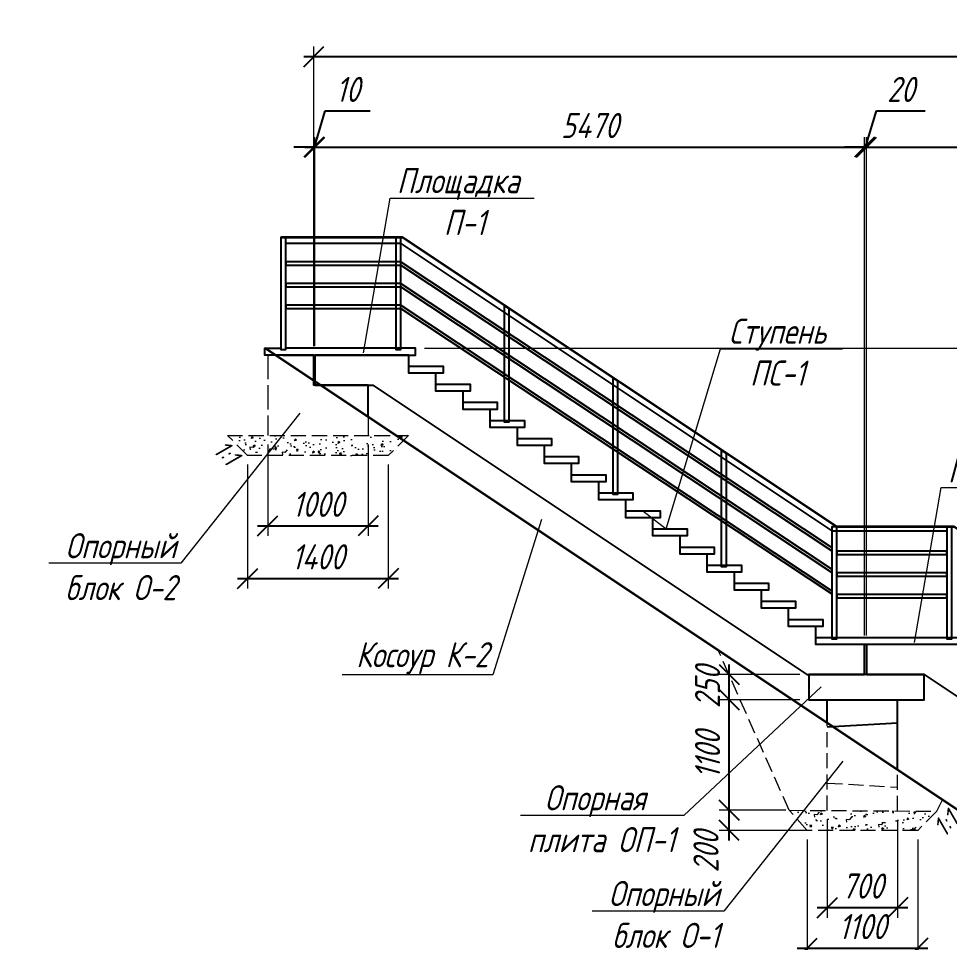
# Model space of a CAD drawing. Header units: millimetres. Extents: x 0 to 285450075, y -3000605 to 8125189010.
# Drawn here: x 7269282 to 7278546, y -643519 to -634324 of the extents above; entities that cross this region are included whole.
import ezdxf
from ezdxf import colors
from ezdxf.entities.mleader import LeaderData, LeaderLine
from ezdxf.math import Vec2, Vec3

# ---------------------------------------------------------------- set-up
doc = ezdxf.new("R2010")
doc.units = ezdxf.units.MM
for name, pattern in [('ACAD_ISO02W100', [15, 12, -3]), ('DASHED', [7, 5, -2, 0]), ('Штриховая', [3, 2, -1])]:
    doc.linetypes.add(name, pattern=pattern)
for name, color, linetype, lineweight in [('02_Доп.основные', 255, 'Continuous', 25), ('04_Невидимые', 3, 'Continuous', 13), ('1-Бетон', 106, 'Continuous', 35), ('10_Текст', 255, 'Continuous', 25), ('ИС_ЛС_Невид', 3, 'Штриховая', 18), ('ИС_ЛС_Тон', 3, 'Continuous', 18), ('ИС_Мвн', 3, 'Continuous', 18), ('ИС_Основная', 7, 'Continuous', 35), ('ИС_РЗМ', 3, 'Continuous', 18)]:
    doc.layers.add(name, color=color, linetype=linetype, lineweight=lineweight)
doc.layers.add('ограждение', color=7, linetype='Continuous')
doc.styles.add('0', font='isocpeur.ttf', dxfattribs={"width": 0.8, "oblique": 15})
doc.styles.add('ISOCPEUR', font='isocpeur.ttf', dxfattribs={"width": 0.8, "oblique": 15, "height": 2.5})
doc.dimstyles.new('М100мнв', dxfattribs={"dimscale": 100, "dimtxt": 2.5, "dimasz": 2, "dimexe": 1, "dimexo": 0.9, "dimgap": 0.9, "dimtad": 1, "dimdec": 0, "dimtxsty": '0', "dimblk": 'OBLIQUE', "dimcen": 2.5, "dimdle": 1, "dimclrd": 3, "dimclre": 3, "dimclrt": 256, "dimadec": 0, "dimazin": 0, "dimtfac": 1, "dimtdec": 0, "dimtmove": 1, "dimatfit": 3, "dimldrblk": 'OBLIQUE', "dimfxl": 1, "dimlwe": -1, "dimarcsym": 0})

# ---------------------------------------------------------------- blocks, each defined once
blk = doc.blocks.new('_OBLIQUE')
at = {"color": 0, "linetype": 'ByBlock', "lineweight": -2}
blk.add_line((0.5, 0.5), (-0.5, -0.5), dxfattribs=at)
blk = doc.blocks.new('*D1488')
at = {"layer": 'Defpoints', "color": 0, "transparency": 16777216}
for p in [(7277131.1, -642404.2), (7278231.1, -642404.3), (7278231.1, -643577.5)]:
    blk.add_point(p, dxfattribs=at)
at = {"layer": 'ИС_РЗМ', "color": 3, "transparency": 16777216}
for p, q in [((7277131.1, -642494.2), (7277131.1, -643677.5)), ((7278231.1, -642494.3), (7278231.1, -643677.5))]:
    blk.add_line(p, q, dxfattribs=at)
at = {"layer": 'ИС_РЗМ', "color": 3, "lineweight": -2, "transparency": 16777216}
blk.add_line((7277031.1, -643577.5), (7278331.1, -643577.5), dxfattribs=at)
at = {"layer": 'ИС_РЗМ', "color": 3, "lineweight": -2, "transparency": 16777216, "xscale": 200, "yscale": 200, "zscale": 200, "rotation": 180}
blk.add_blockref('_OBLIQUE', (7277131.1, -643577.5), dxfattribs=at)
at = {"layer": 'ИС_РЗМ', "color": 3, "lineweight": -2, "transparency": 16777216, "xscale": 200, "yscale": 200, "zscale": 200}
blk.add_blockref('_OBLIQUE', (7278231.1, -643577.5), dxfattribs=at)
at = {"layer": 'ИС_РЗМ', "transparency": 16777216, "insert": (7277681.1, -643362.5), "char_height": 250, "attachment_point": 5, "style": '0'}
blk.add_mtext('1100', dxfattribs=at)
blk = doc.blocks.new('*D1489')
at = {"layer": 'Defpoints', "color": 0, "transparency": 16777216}
for p in [(7277331.4, -642203.9), (7278031.4, -642211.7), (7278031.4, -643173.5)]:
    blk.add_point(p, dxfattribs=at)
at = {"layer": 'ИС_РЗМ', "color": 3, "transparency": 16777216}
for p, q in [((7277331.4, -642293.9), (7277331.4, -643273.5)), ((7278031.4, -642301.7), (7278031.4, -643273.5))]:
    blk.add_line(p, q, dxfattribs=at)
at = {"layer": 'ИС_РЗМ', "color": 3, "lineweight": -2, "transparency": 16777216}
blk.add_line((7277231.4, -643173.5), (7278131.4, -643173.5), dxfattribs=at)
at = {"layer": 'ИС_РЗМ', "color": 3, "lineweight": -2, "transparency": 16777216, "xscale": 200, "yscale": 200, "zscale": 200, "rotation": 180}
blk.add_blockref('_OBLIQUE', (7277331.4, -643173.5), dxfattribs=at)
at = {"layer": 'ИС_РЗМ', "color": 3, "lineweight": -2, "transparency": 16777216, "xscale": 200, "yscale": 200, "zscale": 200}
blk.add_blockref('_OBLIQUE', (7278031.4, -643173.5), dxfattribs=at)
at = {"layer": 'ИС_РЗМ', "transparency": 16777216, "insert": (7277681.4, -642958.5), "char_height": 250, "attachment_point": 5, "style": '0'}
blk.add_mtext('700', dxfattribs=at)
blk = doc.blocks.new('_None')
blk = doc.blocks.new('*D1490')
at = {"layer": 'Defpoints', "color": 0, "transparency": 16777216}
for p in [(7276354.4, -642204.2), (7277006.9, -642204.2), (7277252.9, -642404.2)]:
    blk.add_point(p, dxfattribs=at)
at = {"layer": 'ИС_РЗМ', "color": 3, "lineweight": -2, "transparency": 16777216}
blk.add_line((7276354.4, -642504.2), (7276354.4, -642104.2), dxfattribs=at)
at = {"layer": 'ИС_РЗМ', "color": 3, "transparency": 16777216}
for p, q in [((7276916.9, -642204.2), (7276254.4, -642204.2)), ((7277162.9, -642404.2), (7276254.4, -642404.2))]:
    blk.add_line(p, q, dxfattribs=at)
at = {"layer": 'ИС_РЗМ', "color": 3, "lineweight": -2, "transparency": 16777216, "xscale": 200, "yscale": 200, "zscale": 200}
for p, rotation in [((7276354.4, -642204.2), 90), ((7276354.4, -642404.2), 270)]:
    blk.add_blockref('_OBLIQUE', p, dxfattribs=dict(at, rotation=rotation))
at = {"layer": 'ИС_РЗМ', "transparency": 16777216, "insert": (7276123.8, -642618), "char_height": 250, "attachment_point": 5, "rotation": 90, "style": '0'}
blk.add_mtext('200', dxfattribs=at)
blk = doc.blocks.new('*D1491')
at = {"layer": 'Defpoints', "color": 0, "transparency": 16777216}
for p in [(7276354.4, -641103.9), (7277146.4, -641103.9), (7277006.9, -642204.2)]:
    blk.add_point(p, dxfattribs=at)
at = {"layer": 'ИС_РЗМ', "color": 3, "lineweight": -2, "transparency": 16777216}
blk.add_line((7276354.4, -642304.2), (7276354.4, -641003.9), dxfattribs=at)
at = {"layer": 'ИС_РЗМ', "color": 3, "transparency": 16777216}
for p, q in [((7277056.4, -641103.9), (7276254.4, -641103.9)), ((7276916.9, -642204.2), (7276254.4, -642204.2))]:
    blk.add_line(p, q, dxfattribs=at)
at = {"layer": 'ИС_РЗМ', "color": 3, "lineweight": -2, "transparency": 16777216, "xscale": 200, "yscale": 200, "zscale": 200}
for p, rotation in [((7276354.4, -641103.9), 90), ((7276354.4, -642204.2), 270)]:
    blk.add_blockref('_OBLIQUE', p, dxfattribs=dict(at, rotation=rotation))
at = {"layer": 'ИС_РЗМ', "transparency": 16777216, "insert": (7276139.4, -641654), "char_height": 250, "attachment_point": 5, "rotation": 90, "style": '0'}
blk.add_mtext('1100', dxfattribs=at)
blk = doc.blocks.new('*D1492')
at = {"layer": 'Defpoints', "color": 0, "transparency": 16777216}
for p in [(7276354.4, -640853.9), (7277146.4, -640853.9), (7277146.4, -641103.9)]:
    blk.add_point(p, dxfattribs=at)
at = {"layer": 'ИС_РЗМ', "color": 3, "lineweight": -2, "transparency": 16777216}
blk.add_line((7276354.4, -641203.9), (7276354.4, -640753.9), dxfattribs=at)
at = {"layer": 'ИС_РЗМ', "color": 3, "transparency": 16777216}
for p, q in [((7277056.4, -640853.9), (7276254.4, -640853.9)), ((7277056.4, -641103.9), (7276254.4, -641103.9))]:
    blk.add_line(p, q, dxfattribs=at)
at = {"layer": 'ИС_РЗМ', "color": 3, "lineweight": -2, "transparency": 16777216, "xscale": 200, "yscale": 200, "zscale": 200}
for p, rotation in [((7276354.4, -640853.9), 90), ((7276354.4, -641103.9), 270)]:
    blk.add_blockref('_OBLIQUE', p, dxfattribs=dict(at, rotation=rotation))
at = {"layer": 'ИС_РЗМ', "transparency": 16777216, "insert": (7276139.4, -640978.9), "char_height": 250, "attachment_point": 5, "rotation": 90, "style": '0'}
blk.add_mtext('250', dxfattribs=at)
blk = doc.blocks.new('*D1493')
at = {"layer": 'Defpoints', "color": 0, "transparency": 16777216}
for p in [(7271761.4, -638473.9), (7272761.9, -638473.9), (7272761.9, -639373.9)]:
    blk.add_point(p, dxfattribs=at)
at = {"layer": 'ИС_РЗМ', "color": 3, "transparency": 16777216}
for p, q in [((7271761.4, -638563.9), (7271761.4, -639473.9)), ((7272761.9, -638563.9), (7272761.9, -639473.9))]:
    blk.add_line(p, q, dxfattribs=at)
at = {"layer": 'ИС_РЗМ', "color": 3, "lineweight": -2, "transparency": 16777216}
blk.add_line((7271661.4, -639373.9), (7272861.9, -639373.9), dxfattribs=at)
at = {"layer": 'ИС_РЗМ', "color": 3, "lineweight": -2, "transparency": 16777216, "xscale": 200, "yscale": 200, "zscale": 200, "rotation": 180}
blk.add_blockref('_OBLIQUE', (7271761.4, -639373.9), dxfattribs=at)
at = {"layer": 'ИС_РЗМ', "color": 3, "lineweight": -2, "transparency": 16777216, "xscale": 200, "yscale": 200, "zscale": 200}
blk.add_blockref('_OBLIQUE', (7272761.9, -639373.9), dxfattribs=at)
at = {"layer": 'ИС_РЗМ', "transparency": 16777216, "insert": (7272261.6, -639158.9), "char_height": 250, "attachment_point": 5, "style": '0'}
blk.add_mtext('1000', dxfattribs=at)
blk = doc.blocks.new('*D1494')
at = {"layer": 'Defpoints', "color": 0, "transparency": 16777216}
for p in [(7271561.9, -638673.9), (7272961.9, -638673.9), (7272961.9, -639896.9)]:
    blk.add_point(p, dxfattribs=at)
at = {"layer": 'ИС_РЗМ', "color": 3, "transparency": 16777216}
for p, q in [((7271561.9, -638763.9), (7271561.9, -639996.9)), ((7272961.9, -638763.9), (7272961.9, -639996.9))]:
    blk.add_line(p, q, dxfattribs=at)
at = {"layer": 'ИС_РЗМ', "color": 3, "lineweight": -2, "transparency": 16777216}
blk.add_line((7271461.9, -639896.9), (7273061.9, -639896.9), dxfattribs=at)
at = {"layer": 'ИС_РЗМ', "color": 3, "lineweight": -2, "transparency": 16777216, "xscale": 200, "yscale": 200, "zscale": 200, "rotation": 180}
blk.add_blockref('_OBLIQUE', (7271561.9, -639896.9), dxfattribs=at)
at = {"layer": 'ИС_РЗМ', "color": 3, "lineweight": -2, "transparency": 16777216, "xscale": 200, "yscale": 200, "zscale": 200}
blk.add_blockref('_OBLIQUE', (7272961.9, -639896.9), dxfattribs=at)
at = {"layer": 'ИС_РЗМ', "transparency": 16777216, "insert": (7272261.9, -639681.9), "char_height": 250, "attachment_point": 5, "style": '0'}
blk.add_mtext('1400', dxfattribs=at)
blk = doc.blocks.new('*D1495')
at = {"layer": 'Defpoints', "color": 0, "transparency": 16777216}
for p in [(7272221.4, -634703.5), (7272221.4, -635603.9, 4135.3), (7298581.4, -651353.9, 4135.3)]:
    blk.add_point(p, dxfattribs=at)
at = {"layer": 'ИС_РЗМ', "color": 3, "transparency": 16777216}
for p, q in [((7272221.4, -635513.9), (7272221.4, -634603.5)), ((7298581.4, -651263.9), (7298581.4, -634603.5))]:
    blk.add_line(p, q, dxfattribs=at)
at = {"layer": 'ИС_РЗМ', "color": 3, "lineweight": -2, "transparency": 16777216}
blk.add_line((7298681.4, -634703.5), (7272121.4, -634703.5), dxfattribs=at)
at = {"layer": 'ИС_РЗМ', "color": 3, "lineweight": -2, "transparency": 16777216, "xscale": 200, "yscale": 200, "zscale": 200, "rotation": 180}
blk.add_blockref('_OBLIQUE', (7272221.4, -634703.5), dxfattribs=at)
at = {"layer": 'ИС_РЗМ', "color": 3, "lineweight": -2, "transparency": 16777216, "xscale": 200, "yscale": 200, "zscale": 200}
blk.add_blockref('_OBLIQUE', (7298581.4, -634703.5), dxfattribs=at)
at = {"layer": 'ИС_РЗМ', "transparency": 16777216, "insert": (7285401.4, -634488.5), "char_height": 250, "attachment_point": 5, "style": '0'}
blk.add_mtext('26360', dxfattribs=at)
blk = doc.blocks.new('*D1496')
at = {"layer": 'Defpoints', "color": 0, "transparency": 16777216}
for p in [(7272221.4, -635603.9), (7272221.4, -637673.9), (7272231.4, -637673.9)]:
    blk.add_point(p, dxfattribs=at)
at = {"layer": 'ИС_РЗМ', "color": 3, "lineweight": -2, "transparency": 16777216}
for p, q in [((7272226.4, -635603.9), (7272334.4, -635243.9)), ((7272334.4, -635243.9), (7272781.4, -635243.9)), ((7272221.4, -635603.9), (7272021.4, -635603.9)), ((7272231.4, -635603.9), (7272221.4, -635603.9)), ((7272231.4, -635603.9), (7272221.4, -635603.9)), ((7272231.4, -635603.9), (7272431.4, -635603.9))]:
    blk.add_line(p, q, dxfattribs=at)
at = {"layer": 'ИС_РЗМ', "color": 3, "transparency": 16777216}
for p, q in [((7272221.4, -637583.9), (7272221.4, -635503.9)), ((7272231.4, -637583.9), (7272231.4, -635503.9))]:
    blk.add_line(p, q, dxfattribs=at)
at = {"layer": 'ИС_РЗМ', "color": 3, "lineweight": -2, "transparency": 16777216, "xscale": 200, "yscale": 200, "zscale": 200}
blk.add_blockref('_OBLIQUE', (7272221.4, -635603.9), dxfattribs=at)
at = {"layer": 'ИС_РЗМ', "color": 3, "lineweight": -2, "transparency": 16777216, "xscale": 200, "yscale": 200, "zscale": 200, "rotation": 180}
blk.add_blockref('_OBLIQUE', (7272231.4, -635603.9), dxfattribs=at)
at = {"layer": 'ИС_РЗМ', "transparency": 16777216, "insert": (7272557.9, -635028.9), "char_height": 250, "attachment_point": 5, "style": '0'}
blk.add_mtext('10', dxfattribs=at)
blk = doc.blocks.new('*D1497')
at = {"layer": 'Defpoints', "color": 0, "transparency": 16777216}
for p in [(7277701.4, -635603.9), (7272231.4, -637673.9), (7277701.4, -640553.9)]:
    blk.add_point(p, dxfattribs=at)
at = {"layer": 'ИС_РЗМ', "color": 3, "transparency": 16777216}
for p, q in [((7272231.4, -637583.9), (7272231.4, -635503.9)), ((7277701.4, -640463.9), (7277701.4, -635503.9))]:
    blk.add_line(p, q, dxfattribs=at)
at = {"layer": 'ИС_РЗМ', "color": 3, "lineweight": -2, "transparency": 16777216}
blk.add_line((7272131.4, -635603.9), (7277801.4, -635603.9), dxfattribs=at)
at = {"layer": 'ИС_РЗМ', "color": 3, "lineweight": -2, "transparency": 16777216, "xscale": 200, "yscale": 200, "zscale": 200, "rotation": 180}
blk.add_blockref('_OBLIQUE', (7272231.4, -635603.9), dxfattribs=at)
at = {"layer": 'ИС_РЗМ', "color": 3, "lineweight": -2, "transparency": 16777216, "xscale": 200, "yscale": 200, "zscale": 200}
blk.add_blockref('_OBLIQUE', (7277701.4, -635603.9), dxfattribs=at)
at = {"layer": 'ИС_РЗМ', "transparency": 16777216, "insert": (7274966.4, -635388.9), "char_height": 250, "attachment_point": 5, "style": '0'}
blk.add_mtext('5470', dxfattribs=at)
blk = doc.blocks.new('*D1498')
at = {"layer": 'Defpoints', "color": 0, "transparency": 16777216}
for p in [(7277721.4, -635603.9), (7277701.4, -640553.9), (7277721.4, -640553.9)]:
    blk.add_point(p, dxfattribs=at)
at = {"layer": 'ИС_РЗМ', "color": 3, "lineweight": -2, "transparency": 16777216}
for p, q in [((7277711.4, -635603.9), (7277819.4, -635243.9)), ((7277819.4, -635243.9), (7278306.4, -635243.9)), ((7277701.4, -635603.9), (7277501.4, -635603.9)), ((7277701.4, -635603.9), (7277721.4, -635603.9)), ((7277701.4, -635603.9), (7277721.4, -635603.9)), ((7277721.4, -635603.9), (7277921.4, -635603.9))]:
    blk.add_line(p, q, dxfattribs=at)
at = {"layer": 'ИС_РЗМ', "color": 3, "transparency": 16777216}
for p, q in [((7277701.4, -640463.9), (7277701.4, -635503.9)), ((7277721.4, -640463.9), (7277721.4, -635503.9))]:
    blk.add_line(p, q, dxfattribs=at)
at = {"layer": 'ИС_РЗМ', "color": 3, "lineweight": -2, "transparency": 16777216, "xscale": 200, "yscale": 200, "zscale": 200}
blk.add_blockref('_OBLIQUE', (7277701.4, -635603.9), dxfattribs=at)
at = {"layer": 'ИС_РЗМ', "color": 3, "lineweight": -2, "transparency": 16777216, "xscale": 200, "yscale": 200, "zscale": 200, "rotation": 180}
blk.add_blockref('_OBLIQUE', (7277721.4, -635603.9), dxfattribs=at)
at = {"layer": 'ИС_РЗМ', "transparency": 16777216, "insert": (7278062.9, -635028.9), "char_height": 250, "attachment_point": 5, "style": '0'}
blk.add_mtext('20', dxfattribs=at)
blk = doc.blocks.new('*D1499')
at = {"layer": 'Defpoints', "color": 0, "transparency": 16777216}
for p in [(7283191.4, -635603.9), (7277721.4, -640553.9), (7283191.4, -643433.9)]:
    blk.add_point(p, dxfattribs=at)
at = {"layer": 'ИС_РЗМ', "color": 3, "transparency": 16777216}
for p, q in [((7277721.4, -640463.9), (7277721.4, -635503.9)), ((7283191.4, -643343.9), (7283191.4, -635503.9))]:
    blk.add_line(p, q, dxfattribs=at)
at = {"layer": 'ИС_РЗМ', "color": 3, "lineweight": -2, "transparency": 16777216}
blk.add_line((7277621.4, -635603.9), (7283291.4, -635603.9), dxfattribs=at)
at = {"layer": 'ИС_РЗМ', "color": 3, "lineweight": -2, "transparency": 16777216, "xscale": 200, "yscale": 200, "zscale": 200, "rotation": 180}
blk.add_blockref('_OBLIQUE', (7277721.4, -635603.9), dxfattribs=at)
at = {"layer": 'ИС_РЗМ', "color": 3, "lineweight": -2, "transparency": 16777216, "xscale": 200, "yscale": 200, "zscale": 200}
blk.add_blockref('_OBLIQUE', (7283191.4, -635603.9), dxfattribs=at)
at = {"layer": 'ИС_РЗМ', "transparency": 16777216, "insert": (7280456.4, -635388.9), "char_height": 250, "attachment_point": 5, "style": '0'}
blk.add_mtext('5470', dxfattribs=at)
blk = doc.blocks.new('*D1506')
at = {"layer": 'Defpoints', "color": 0, "transparency": 16777216}
for p in [(7273231.4, -637603.9, 4135.3), (7278716.4, -640483.9, 4135.3), (7300838.8, -640483.9)]:
    blk.add_point(p, dxfattribs=at)
at = {"layer": 'ИС_РЗМ', "color": 3, "lineweight": -2, "transparency": 16777216}
blk.add_line((7300838.8, -637503.9), (7300838.8, -640583.9), dxfattribs=at)
at = {"layer": 'ИС_РЗМ', "color": 3, "transparency": 16777216}
for p, q in [((7273321.4, -637603.9), (7300938.8, -637603.9)), ((7278806.4, -640483.9), (7300938.8, -640483.9))]:
    blk.add_line(p, q, dxfattribs=at)
at = {"layer": 'ИС_РЗМ', "color": 3, "lineweight": -2, "transparency": 16777216, "xscale": 200, "yscale": 200, "zscale": 200}
for p, rotation in [((7300838.8, -637603.9), 90), ((7300838.8, -640483.9), 270)]:
    blk.add_blockref('_OBLIQUE', p, dxfattribs=dict(at, rotation=rotation))
at = {"layer": 'ИС_РЗМ', "transparency": 16777216, "insert": (7300623.8, -639043.9), "char_height": 250, "attachment_point": 5, "rotation": 90, "style": '0'}
blk.add_mtext('16х180', dxfattribs=at)

msp = doc.modelspace()

# ---------------------------------------------------------------- hatches: boundary and pattern name
at = {"layer": '04_Невидимые'}
h = msp.add_hatch(dxfattribs=at)
h.set_pattern_fill('AR-CONC', color=256, scale=30, angle=180, style=0)
h.set_pattern_definition([(230, (-71033282.68, -798379.5), (-215.1780548, 18.8256405), [22.5, -247.5]), (175, (-71033282.68, -798379.5), (41.6254001, -225.6576401), [18, -198]), (280.45144446, (-71033300.61, -798377.93), (-173.552654, -206.8319973), [19.1220576, -210.3426336]), (226.1842, (-71033282.68, -798439.5), (-320.1723992, 49.6557842), [33.75, -371.25]), (276.6356355, (-71033309.36, -798435.36), (-280.3985837, -292.2355802), [28.6831026, -315.514128]), (171.184164, (-71033282.68, -798439.5), (-280.3985835, -292.2355801), [27, -297.0000003]), (201, (-71033312.68, -798424.5), (-179.07211564, 120.7856672), [22.5, -247.5]), (146, (-71033312.68, -798424.5), (-72.9945996, -217.5450135), [18, -198]), (251.45144474, (-71033327.6, -798414.43), (-252.066713, -96.75934584), [19.122057, -210.3426336]), (217.5, (-71033282.68, -798379.5), (-3.647956595, -99.86815615), [0, -195.6, 0, -201, 0, -198.75]), (187.5, (-71033282.68, -798379.5), (-78.92086123, -118.32351356), [0, -114.6, 0, -191.1, 0, -75.75]), (147.5, (-71033215.78, -798379.5), (-160.14673085, 6.76646152), [0, -75, 0, -234, 0, -310.5]), (137.5, (-71033185.78, -798379.5), (-174.9558508, -30.0314947), [0, -97.5, 0, -155.4, 0, -220.5])])
h.paths.add_polyline_path([(7272961.8573, -638673.8833), (7273161.8573, -638473.8833), (7271401.8573, -638473.8833), (7271401.8573, -638513.8833), (7271561.8573, -638673.8833)])
h = msp.add_hatch(dxfattribs=at)
h.set_pattern_fill('AR-CONC', color=256, scale=30, angle=180, style=0)
h.set_pattern_definition([(230, (-71025262.72, -798379.54), (-215.1780548, 18.8256405), [22.5, -247.5]), (175, (-71025262.72, -798379.54), (41.6254001, -225.6576401), [18, -198]), (280.45144446, (-71025280.66, -798377.97), (-173.552654, -206.8319973), [19.1220576, -210.3426336]), (226.1842, (-71025262.72, -798439.54), (-320.1723992, 49.6557842), [33.75, -371.25]), (276.6356355, (-71025289.4, -798435.4), (-280.3985837, -292.2355802), [28.6831026, -315.514128]), (171.184164, (-71025262.72, -798439.54), (-280.3985835, -292.2355801), [27, -297.0000003]), (201, (-71025292.72, -798424.54), (-179.07211564, 120.7856672), [22.5, -247.5]), (146, (-71025292.72, -798424.54), (-72.9945996, -217.5450135), [18, -198]), (251.45144474, (-71025307.65, -798414.48), (-252.066713, -96.75934584), [19.122057, -210.3426336]), (217.5, (-71025262.724, -798379.54), (-3.647956595, -99.86815615), [0, -195.6, 0, -201, 0, -198.75]), (187.5, (-71025262.72, -798379.54), (-78.92086123, -118.32351356), [0, -114.6, 0, -191.1, 0, -75.75]), (147.5, (-71025195.824, -798379.54), (-160.14673085, 6.76646152), [0, -75, 0, -234, 0, -310.5]), (137.5, (-71025165.82, -798379.54), (-174.9558508, -30.0314947), [0, -97.5, 0, -155.4, 0, -220.5])])
h.paths.add_polyline_path([(7278420.8716, -642214.4149), (7278231.0744, -642404.2122), (7277131.0744, -642404.2122), (7276952.1205, -642204.0076)])

# ---------------------------------------------------------------- linework, layer by layer
at = {"layer": '02_Доп.основные'}
for p, q in [((7277331.3814, -641337.225), (7277331.3814, -641103.8833)), ((7278031.3814, -641803.8916), (7278031.3814, -641103.8833)), ((7277331.3814, -641373.8833), (7278031.3814, -641333.8833))]:
    msp.add_line(p, q, dxfattribs=at)
for points in [[(7271851.3819, -637673.8833), (7271731.3819, -637673.8833), (7271731.3819, -637603.8833), (7271891.3819, -637603.8833)], [(7271911.3819, -637673.8833), (7273051.3819, -637673.8833), (7273231.3819, -637673.8833), (7273231.3819, -637603.8833), (7273051.3819, -637603.8833), (7271941.3819, -637603.8833)], [(7277701.3813, -640853.8833), (7277701.3813, -640553.8833), (7277216.3813, -640553.8833), (7277216.3813, -640373.8833), (7276946.3813, -640373.8833), (7276946.3813, -640193.8833), (7276676.3813, -640193.8833), (7276676.3813, -640013.8833), (7276406.3813, -640013.8833), (7276406.3813, -639833.8833), (7276136.3813, -639833.8833), (7276136.3813, -639653.8833), (7275866.3813, -639653.8833), (7275866.3813, -639473.8833), (7275596.3813, -639473.8833), (7275596.3813, -639293.8833), (7275326.3813, -639293.8833), (7275326.3813, -639113.8833), (7275056.3813, -639113.8833), (7275056.3813, -638933.8833), (7274786.3813, -638933.8833), (7274786.3813, -638753.8833), (7274516.3813, -638753.8833), (7274516.3813, -638573.8833), (7274246.3813, -638573.8833), (7274246.3813, -638393.8833), (7273976.3813, -638393.8833), (7273976.3813, -638213.8833), (7273706.3813, -638213.8833), (7273706.3813, -638033.8833), (7273436.3813, -638033.8833), (7273436.3813, -637853.8833), (7273166.3813, -637853.8833), (7273166.3813, -637673.8833), (7272231.3813, -637673.8833), (7272231.3813, -637973.8833), (7272806.3813, -637973.8833), (7277126.3813, -640853.8833), (7277701.3813, -640853.8833)], [(7278656.3819, -640553.8833), (7277721.3819, -640553.8833), (7277721.3819, -640853.8833), (7278296.3819, -640853.8833), (7282616.3819, -643733.8833)], [(7278296.3819, -640853.8833), (7277146.3819, -640853.8833), (7277146.3819, -641103.8833), (7278296.3819, -641103.8833), (7278296.3819, -640853.8833)]]:
    msp.add_lwpolyline(points, dxfattribs=at)
at = {"layer": '02_Доп.основные', "flags": 128}
msp.add_lwpolyline([(7272761.3819, -638283.892), (7272761.3819, -637973.892), (7272221.3819, -637973.892), (7272221.3819, -637673.892), (7271761.3819, -637673.892)], dxfattribs=at)
at = {"layer": '02_Доп.основные'}
for points in [[(7273166.3813, -637783.8833), (7273506.3813, -637783.8833), (7273506.3813, -637853.8833), (7273166.3813, -637853.8833)], [(7273436.3813, -637963.8833), (7273776.3813, -637963.8833), (7273776.3813, -638033.8833), (7273436.3813, -638033.8833)], [(7273706.3813, -638143.8833), (7274046.3813, -638143.8833), (7274046.3813, -638213.8833), (7273706.3813, -638213.8833)], [(7273976.3813, -638323.8833), (7274316.3813, -638323.8833), (7274316.3813, -638393.8833), (7273976.3813, -638393.8833)], [(7274246.3813, -638503.8833), (7274586.3813, -638503.8833), (7274586.3813, -638573.8833), (7274246.3813, -638573.8833)], [(7274516.3813, -638683.8833), (7274856.3813, -638683.8833), (7274856.3813, -638753.8833), (7274516.3813, -638753.8833)], [(7274786.3813, -638863.8833), (7275126.3813, -638863.8833), (7275126.3813, -638933.8833), (7274786.3813, -638933.8833)], [(7275056.3813, -639043.8833), (7275396.3813, -639043.8833), (7275396.3813, -639113.8833), (7275056.3813, -639113.8833)], [(7275326.3813, -639223.8833), (7275666.3813, -639223.8833), (7275666.3813, -639293.8833), (7275326.3813, -639293.8833)], [(7275596.3813, -639403.8833), (7275936.3813, -639403.8833), (7275936.3813, -639473.8833), (7275596.3813, -639473.8833)], [(7275866.3813, -639583.8833), (7276206.3813, -639583.8833), (7276206.3813, -639653.8833), (7275866.3813, -639653.8833)], [(7276136.3813, -639763.8833), (7276476.3813, -639763.8833), (7276476.3813, -639833.8833), (7276136.3813, -639833.8833)], [(7276406.3813, -639943.8833), (7276746.3813, -639943.8833), (7276746.3813, -640013.8833), (7276406.3813, -640013.8833)], [(7276676.3813, -640123.8833), (7277016.3813, -640123.8833), (7277016.3813, -640193.8833), (7276676.3813, -640193.8833)], [(7276946.3813, -640303.8833), (7277286.3813, -640303.8833), (7277286.3813, -640373.8833), (7276946.3813, -640373.8833)], [(7277216.3813, -640483.9275), (7278716.3813, -640483.9275), (7278716.3813, -640553.9275), (7277216.3813, -640553.9275)]]:
    msp.add_lwpolyline(points, close=True, dxfattribs=at)
at = {"layer": '04_Невидимые', "linetype": 'DASHED', "ltscale": 30}
for p, q in [((7276952.1205, -642204.0076), (7276245.5074, -640613.3089)), ((7277331.3814, -642206.695), (7277331.3814, -641337.225)), ((7278031.3814, -642211.6551), (7278031.3814, -641803.8916)), ((7277331.3814, -641933.8833), (7278031.3814, -641973.8833)), ((7278420.8716, -642214.4149), (7278477.4453, -642101.2676))]:
    msp.add_line(p, q, dxfattribs=at)
msp.add_lwpolyline([(7273161.8774, -638473.8833), (7272961.8774, -638673.8833), (7271561.8573, -638673.8833), (7271361.8573, -638473.8833), (7273161.8573, -638473.8833)], dxfattribs=at)
msp.add_lwpolyline([(7278231.0744, -642404.2122), (7277131.0744, -642404.2122), (7276952.1205, -642204.0076), (7278420.8716, -642214.4149)], close=True, dxfattribs=at)
at = {"layer": '1-Бетон', "color": 5}
msp.add_lwpolyline([(7284084.1722, -642263.8833), (7288404.5485, -645143.8834), (7284084.5485, -642263.8833), (7282914.4822, -642263.8833), (7278594.5615, -639383.9362), (7277426.3813, -639383.9362), (7273104.5478, -636503.8833), (7271891.3819, -636503.892)], dxfattribs=at)
at = {"layer": 'ИС_ЛС_Невид', "ltscale": 200}
msp.add_line((7272761.3819, -638284.0134), (7272761.3819, -638474.0134), dxfattribs=at)
at = {"layer": 'ИС_ЛС_Тон', "linetype": 'ACAD_ISO02W100', "ltscale": 20, "extrusion": (0, 0, -1)}
msp.add_line((7271761.3819, -637673.8833), (7271761.3819, -638473.8833), dxfattribs=at)
at = {"layer": 'ИС_ЛС_Тон', "linetype": 'ACAD_ISO02W100', "ltscale": 20}
msp.add_line((7272761.3819, -638283.8833), (7272761.3819, -638473.8833), dxfattribs=at)
at = {"layer": 'ИС_Основная', "color": 1}
msp.add_line((7279945.6142, -643080.0468), (7271731.3823, -637603.8922), dxfattribs=at)
at = {"layer": 'ограждение', "color": 4}
for p, q in [((7273104.5478, -636503.8833), (7277424.6271, -639383.9362)), ((7273086.3813, -636563.8833), (7271941.3819, -636563.8833)), ((7273086.3813, -636563.8833), (7277376.3813, -639423.8833))]:
    msp.add_line(p, q, dxfattribs=at)
at = {"layer": 'ограждение', "color": 1}
for p, q in [((7273086.3813, -636746.8833), (7277376.3813, -639589.3373)), ((7273086.3813, -636778.8833), (7277376.3813, -639621.3373)), ((7273086.3813, -636961.8833), (7277376.3813, -639804.3373)), ((7273086.3813, -636993.8833), (7277376.3813, -639836.3373)), ((7273086.3813, -637176.8833), (7277376.3813, -640019.3373)), ((7273086.3813, -637208.8833), (7277376.3813, -640051.3373))]:
    msp.add_line(p, q, dxfattribs=at)
at = {"layer": 'ограждение'}
for points in [[(7271941.3819, -636503.892), (7271891.3819, -636503.892), (7271891.3819, -637618.892), (7271941.3819, -637618.892)], [(7273086.3813, -636503.8833), (7273036.3813, -636503.8833), (7273036.3813, -637618.8833), (7273086.3813, -637618.8833)], [(7274166.3813, -637211.7723), (7274116.3813, -637178.439), (7274116.3813, -638338.8833), (7274166.3813, -638338.8833)], [(7275246.3813, -637931.7723), (7275196.3813, -637898.439), (7275196.3813, -639058.8834), (7275246.3813, -639058.8834)], [(7276326.3813, -638651.7723), (7276276.3813, -638618.439), (7276276.3813, -639778.8834), (7276326.3813, -639778.8834)], [(7277426.3813, -639383.9362), (7277376.3813, -639383.9362), (7277376.3813, -640498.9362), (7277426.3813, -640498.9362)], [(7278571.3806, -639383.9275), (7278521.3806, -639383.9275), (7278521.3806, -640498.9275), (7278571.3806, -640498.9275)]]:
    msp.add_lwpolyline(points, close=True, dxfattribs=at)
at = {"layer": 'ограждение', "color": 4}
for points in [[(7273104.5478, -636503.8833), (7271941.3819, -636503.892)], [(7278594.5485, -639383.9275), (7277424.6271, -639383.9362)], [(7277376.3813, -639423.8833), (7278521.3806, -639423.8833)]]:
    msp.add_lwpolyline(points, dxfattribs=at)
at = {"layer": 'ограждение', "color": 1}
for points in [[(7273086.3813, -636746.892), (7271941.3819, -636746.892), (7271941.3819, -636778.892), (7273086.3813, -636778.892)], [(7273086.3813, -636961.892), (7271941.3819, -636961.892), (7271941.3819, -636993.892), (7273086.3813, -636993.892)], [(7273086.3813, -637176.892), (7271941.3819, -637176.892), (7271941.3819, -637208.892), (7273086.3813, -637208.892)], [(7278521.3806, -639626.9362), (7277426.3813, -639626.9362), (7277426.3813, -639658.9362), (7278521.3806, -639658.9362)], [(7278521.3806, -639841.9362), (7277426.3813, -639841.9362), (7277426.3813, -639873.9362), (7278521.3806, -639873.9362)], [(7278521.3806, -640056.9362), (7277426.3813, -640056.9362), (7277426.3813, -640088.9362), (7278521.3806, -640088.9362)]]:
    msp.add_lwpolyline(points, close=True, dxfattribs=at)

# ---------------------------------------------------------------- texts
at = {"layer": '10_Текст', "style": 'ISOCPEUR', "oblique": 15, "width": 0.9}
for rotation, p in [(315, (7271206.085, -638631.72, 120.5802)), (45, (7278494.8087, -642481.8604))]:
    msp.add_text('1:1', height=187.5, rotation=rotation, dxfattribs=at).set_placement(p)

# ---------------------------------------------------------------- dimensions: what is measured, and where the dimension line sits
at = {"layer": 'ИС_РЗМ'}
for base, p1, p2, angle, picture, middle in [((7272221.3819, -634703.5236, -4135.3491), (7298581.3833, -651353.8833), (7272221.3819, -635603.892), 180, '*D1495', (7285401.3826, -634488.5236, -4135.3491)), ((7276354.3969, -641103.8833), (7277006.895, -642204.2122), (7277146.3819, -641103.8833), 90, '*D1491', (7276139.3969, -641654.0478))]:
    dim = msp.add_linear_dim(base=base, p1=p1, p2=p2, angle=angle, dimstyle='М100мнв', dxfattribs=at)
    dim.commit()
    dim.dimension.update_dxf_attribs({"geometry": picture, "text_midpoint": middle})
for base, p1, p2, picture, middle in [((7272221.3819, -635603.892), (7272231.3813, -637673.8833), (7272221.3819, -637673.892), '*D1496', (7272424.3816, -635028.892)), ((7277721.3819, -635603.892), (7277701.3813, -640553.8833), (7277721.3819, -640553.8833), '*D1498', (7277909.3816, -635028.892)), ((7277701.3813, -635603.892), (7272231.3813, -637673.8833), (7277701.3813, -640553.8833), '*D1497', (7274966.3813, -635388.892)), ((7283191.3819, -635603.892), (7277721.3819, -640553.8833), (7283191.3819, -643433.8833), '*D1499', (7280456.3819, -635388.892)), ((7272761.8774, -639373.892), (7271761.3819, -638473.892), (7272761.8774, -638473.892), '*D1493', (7272261.6297, -639158.892)), ((7272961.8774, -639896.9213), (7271561.8573, -638673.892), (7272961.8774, -638673.892), '*D1494', (7272261.8673, -639681.9213)), ((7278031.3814, -643173.5342), (7277331.3814, -642203.9275), (7278031.3814, -642211.6551), '*D1489', (7277681.3814, -642958.5342)), ((7278231.1186, -643577.5269), (7277131.0744, -642404.2122), (7278231.1186, -642404.2564), '*D1488', (7277681.0965, -643362.5269))]:
    dim = msp.add_linear_dim(base=base, p1=p1, p2=p2, dimstyle='М100мнв', dxfattribs=at)
    dim.commit()
    dim.dimension.update_dxf_attribs({"geometry": picture, "text_midpoint": middle})
dim = msp.add_linear_dim(base=(7300838.828, -640483.9275, -4135.3491), p1=(7273231.3819, -637603.8833), p2=(7278716.3813, -640483.9275), angle=90, text='16х180', dimstyle='М100мнв', dxfattribs=at)
dim.commit()
dim.dimension.update_dxf_attribs({"geometry": '*D1506', "text_midpoint": (7300623.828, -639043.9054, -4135.3491)})
for base, p1, p2, picture, middle in [((7276354.3969, -640853.8833), (7277146.3819, -641103.8833), (7277146.3819, -640853.8833), '*D1492', (7276354.3969, -640978.8833)), ((7276354.3969, -642204.2122), (7277252.895, -642404.2122), (7277006.895, -642204.2122), '*D1490', (7276338.8358, -642617.9881))]:
    dim = msp.add_linear_dim(base=base, p1=p1, p2=p2, angle=90, dimstyle='М100мнв', dxfattribs=at)
    dim.commit()
    dim.dimension.update_dxf_attribs({"geometry": picture, "text_midpoint": middle, "dimtype": 160})

# ---------------------------------------------------------------- leaders
at = {"layer": 'ИС_Мвн'}
ml = msp.add_multileader_mtext('Standard', dxfattribs=at)
ml.set_content('Площадка\\P П-1', color=256, style='0')
ml.set_leader_properties(color=256, linetype='ByLayer', lineweight=-1)
ml.set_arrow_properties(name='NONE')
ml.build(insert=Vec2(0, 0))
ml.multileader.update_dxf_attribs({"text_left_attachment_type": 6, "text_right_attachment_type": 6, "dogleg_length": 0.36, "arrow_head_size": 300, "scale": 100})
ctx = ml.context
ctx.base_point, ctx.scale, ctx.char_height, ctx.arrow_head_size, ctx.landing_gap_size, ctx.plane_origin = Vec3(7273014.8808, -636112.2512), 100, 250, 300, 9, Vec3(7273907.3504, -637162.8691)
ctx.left_attachment, ctx.right_attachment, ctx.text_align_type = 6, 6, 1
notes = []
notes.append((ctx, [(0, (1, 1, 0), (7272978.8808, -636112.2512), (1, 0), 36, [(0, [(7272714.4869, -637652.7409)], 0, [])])]))
ctx.mtext.insert, ctx.mtext.alignment, ctx.mtext.flow_direction = Vec3(7273657.3744, -635812.2512), 2, 5
ml = msp.add_multileader_mtext('Standard', dxfattribs=at)
ml.set_content('Ступень \\PПС-1', color=256, style='0')
ml.set_leader_properties(color=256, linetype='ByLayer', lineweight=-1)
ml.set_arrow_properties(name='NONE')
ml.build(insert=Vec2(0, 0))
ml.multileader.update_dxf_attribs({"text_left_attachment_type": 6, "text_right_attachment_type": 6, "dogleg_length": 0.36, "arrow_head_size": 300, "scale": 100})
ctx = ml.context
ctx.base_point, ctx.scale, ctx.char_height, ctx.arrow_head_size, ctx.landing_gap_size, ctx.plane_origin = Vec3(7276303.0918, -637610.8456), 100, 250, 300, 9, Vec3(7276270.0618, -639432.7247)
ctx.left_attachment, ctx.right_attachment, ctx.text_align_type = 6, 6, 1
notes.append((ctx, [(0, (1, 1, 0), (7276267.0918, -637610.8456), (1, 0), 36, [(1, [(7275496.3813, -639223.8833), (7275727.6523, -639403.8833)], 0, [])])]))
ctx.mtext.insert, ctx.mtext.alignment, ctx.mtext.flow_direction = Vec3(7276835.5855, -637310.8456), 2, 5
ml = msp.add_multileader_mtext('Standard', dxfattribs=at)
ml.set_content('Опорный\\Pблок О-2', color=256, style='0')
ml.set_leader_properties(color=256, linetype='ByLayer', lineweight=-1)
ml.set_arrow_properties(name='NONE')
ml.build(insert=Vec2(0, 0))
ml.multileader.update_dxf_attribs({"text_left_attachment_type": 6, "text_right_attachment_type": 6, "dogleg_length": 0.36, "arrow_head_size": 300, "scale": 100})
ctx = ml.context
ctx.base_point, ctx.scale, ctx.char_height, ctx.arrow_head_size, ctx.landing_gap_size, ctx.plane_origin = Vec3(7269627.8714, -639746.4233), 100, 250, 300, 9, Vec3(7273199.8901, -639067.3248)
ctx.left_attachment, ctx.right_attachment, ctx.text_align_type = 6, 6, 2
notes.append((ctx, [(1, (1, 1, 0), (7270895.846, -639746.4233), (-1, 0), 36, [(0, [(7272079.7994, -638253.2343)], 0, [])])]))
ctx.mtext.insert, ctx.mtext.alignment, ctx.mtext.flow_direction = Vec3(7270850.846, -639446.4233), 3, 5
ml = msp.add_multileader_mtext('Standard', dxfattribs=at)
ml.set_content('Площадка\\P П-1', color=256, style='0')
ml.set_leader_properties(color=256, linetype='ByLayer', lineweight=-1)
ml.set_arrow_properties(name='NONE')
ml.build(insert=Vec2(0, 0))
ml.multileader.update_dxf_attribs({"text_left_attachment_type": 6, "text_right_attachment_type": 6, "dogleg_length": 0.36, "arrow_head_size": 300, "scale": 100})
ctx = ml.context
ctx.base_point, ctx.scale, ctx.char_height, ctx.arrow_head_size, ctx.landing_gap_size, ctx.plane_origin = Vec3(7278499.8801, -638992.2954), 100, 250, 300, 9, Vec3(7279392.3497, -640042.9133)
ctx.left_attachment, ctx.right_attachment, ctx.text_align_type = 6, 6, 1
notes.append((ctx, [(0, (1, 1, 0), (7278463.8801, -638992.2954), (1, 0), 36, [(0, [(7278199.4862, -640532.7851)], 0, [])])]))
ctx.mtext.insert, ctx.mtext.alignment, ctx.mtext.flow_direction = Vec3(7279142.3738, -638692.2954), 2, 5
ml = msp.add_multileader_mtext('Standard', dxfattribs=at)
ml.set_content('Косоур К-2', color=256, style='0')
ml.set_leader_properties(color=256, linetype='ByLayer', lineweight=-1)
ml.set_arrow_properties(name='NONE')
ml.build(insert=Vec2(0, 0))
ml.multileader.update_dxf_attribs({"text_left_attachment_type": 6, "text_right_attachment_type": 6, "dogleg_length": 0.36, "arrow_head_size": 300, "scale": 100})
ctx = ml.context
ctx.base_point, ctx.scale, ctx.char_height, ctx.arrow_head_size, ctx.landing_gap_size, ctx.plane_origin = Vec3(7272454.7376, -640855.9184), 100, 250, 300, 9, Vec3(7275467.268, -639994.9551)
ctx.left_attachment, ctx.right_attachment, ctx.text_align_type = 6, 6, 2
notes.append((ctx, [(1, (1, 1, 0), (7274002.7122, -640855.9184), (-1, 0), 36, [(0, [(7274487.8843, -639311.5003)], 0, [])])]))
ctx.mtext.insert, ctx.mtext.alignment, ctx.mtext.flow_direction = Vec3(7273957.7122, -640530.9184), 3, 5
ml = msp.add_multileader_mtext('Standard', dxfattribs=at)
ml.set_content('Опорная\\P плита ОП-1', color=256, style='0')
ml.set_leader_properties(color=256, linetype='ByLayer', lineweight=-1)
ml.set_arrow_properties(name='NONE')
ml.build(insert=Vec2(0, 0))
ml.multileader.update_dxf_attribs({"text_left_attachment_type": 6, "text_right_attachment_type": 6, "dogleg_length": 0.36, "arrow_head_size": 300, "scale": 100})
ctx = ml.context
ctx.base_point, ctx.scale, ctx.char_height, ctx.arrow_head_size, ctx.landing_gap_size, ctx.plane_origin = Vec3(7274174.3843, -642255.0747), 100, 250, 300, 9, Vec3(7277893.1995, -642466.7427)
ctx.left_attachment, ctx.right_attachment, ctx.text_align_type = 6, 6, 1
notes.append((ctx, [(0, (1, 1, 0), (7275902.3589, -642255.0747), (-1, 0), 36, [(0, [(7277270.2685, -640977.3165)], 0, [])])]))
ctx.mtext.insert, ctx.mtext.alignment, ctx.mtext.flow_direction = Vec3(7275020.3716, -641955.0747), 2, 5
ml = msp.add_multileader_mtext('Standard', dxfattribs=at)
ml.set_content('Опорный\\Pблок О-1', color=256, style='0')
ml.set_leader_properties(color=256, linetype='ByLayer', lineweight=-1)
ml.set_arrow_properties(name='NONE')
ml.build(insert=Vec2(0, 0))
ml.multileader.update_dxf_attribs({"text_left_attachment_type": 6, "text_right_attachment_type": 6, "dogleg_length": 0.36, "arrow_head_size": 300, "scale": 100})
ctx = ml.context
ctx.base_point, ctx.scale, ctx.char_height, ctx.arrow_head_size, ctx.landing_gap_size, ctx.plane_origin = Vec3(7275075.0999, -643208.1977), 100, 250, 300, 9, Vec3(7278607.1186, -642529.0992)
ctx.left_attachment, ctx.right_attachment, ctx.text_align_type = 6, 6, 2
notes.append((ctx, [(1, (1, 1, 0), (7276303.0745, -643208.1977), (-1, 0), 36, [(0, [(7277487.0278, -641715.0087)], 0, [])])]))
ctx.mtext.insert, ctx.mtext.alignment, ctx.mtext.flow_direction = Vec3(7276258.0745, -642908.1977), 3, 5
for ctx, leaders in notes:
    for number, flags, end, landing, length, lines in leaders:
        leader = LeaderData()
        leader.index, (leader.has_last_leader_line, leader.has_dogleg_vector, leader.attachment_direction) = number, flags
        leader.last_leader_point, leader.dogleg_vector, leader.dogleg_length = Vec3(end), Vec3(landing), length
        for number, points, colour, breaks in lines:
            line = LeaderLine()
            line.index, line.vertices, line.color, line.breaks = number, Vec3.list(points), colors.encode_raw_color(colour), breaks
            leader.lines.append(line)
        ctx.leaders.append(leader)

doc.saveas('drawing.dxf')
